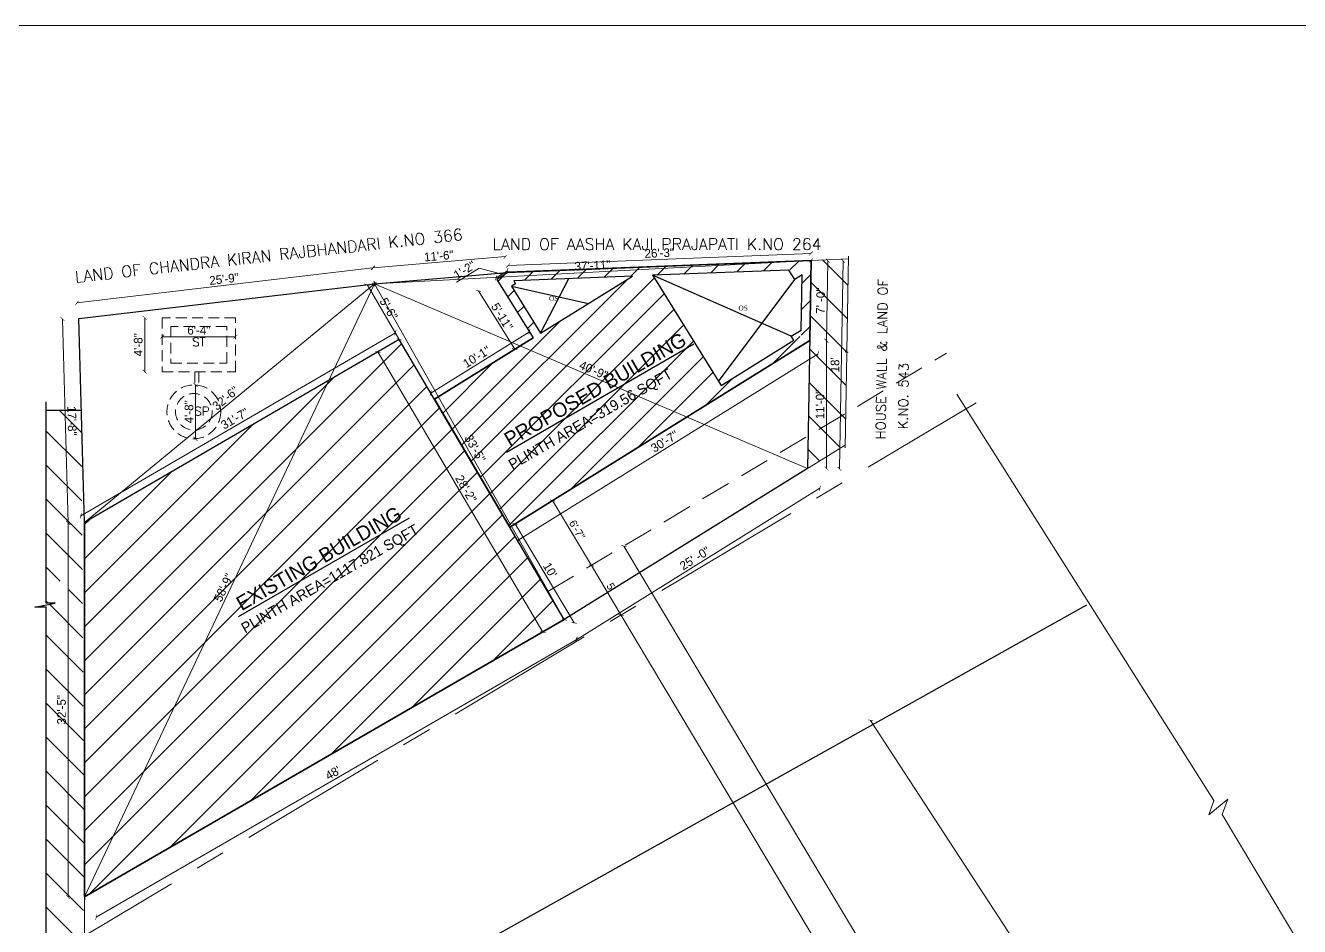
# Model space of a CAD drawing. Header units: inches. Extents: x 151827 to 346502, y -56182 to -23217.
# Drawn here: x 152526 to 153850, y -27187 to -26250 of the extents above; entities that cross this region are included whole.
import ezdxf

# ---------------------------------------------------------------- set-up
doc = ezdxf.new("R2010")
doc.units = ezdxf.units.IN
doc.header["$LTSCALE"] = 5
doc.header["$MEASUREMENT"] = 0
doc.linetypes.add('CENTER', pattern=[2, 1.25, -0.25, 0.25, -0.25])
doc.linetypes.add('HIDDEN', pattern=[0.375, 0.25, -0.125])
for name, color, linetype, lineweight in [('A-WALL', 7, 'Continuous', 9), ('ele1', 21, 'Continuous', 20), ('HATCH', 253, 'Continuous', 0)]:
    doc.layers.add(name, color=color, linetype=linetype, lineweight=lineweight)
for name, color, linetype in [('DIM', 5, 'Continuous'), ('TEXT', 6, 'Continuous'), ('WALL', 7, 'Continuous')]:
    doc.layers.add(name, color=color, linetype=linetype)
doc.styles.add('ordinary', font='times.ttf')
doc.styles.add('ROMANS', font='romans.shx', dxfattribs={"width": 0.8})
doc.styles.add('tt', font='stylu.ttf', dxfattribs={"height": 8})
doc.dimstyles.new('Copy(2) of STANDARD', dxfattribs={"dimtxt": 2, "dimasz": 4, "dimexe": 0, "dimexo": 0, "dimgap": 2, "dimtad": 1, "dimdec": 0, "dimzin": 0, "dimdsep": 46, "dimlunit": 3, "dimtxsty": 'tt', "dimblk": 'ARCHTICK', "dimcen": 0.0505, "dimse1": 1, "dimse2": 1, "dimclrd": 5, "dimclre": 5, "dimclrt": 7, "dimadec": 1, "dimazin": 0, "dimtm": 1e-09, "dimtfac": 1, "dimtdec": 0, "dimtofl": 0, "dimtmove": 1, "dimatfit": 3, "dimfxl": 1, "dimtolj": 2, "dimtzin": 0, "dimlwd": 13, "dimarcsym": 0})

# ---------------------------------------------------------------- blocks, each defined once
blk = doc.blocks.new('_ArchTick')
at = {"color": 0, "linetype": 'ByBlock', "const_width": 0.15}
blk.add_lwpolyline([(-0.5, -0.5), (0.5, 0.5)], dxfattribs=at)
blk = doc.blocks.new('*D384')
at = {"layer": 'Defpoints', "color": 0, "ltscale": 5, "transparency": 16777216}
for p in [(153343.9, -27011.6, -52.3), (153816.3, -27604.5), (153756.1, -27643.7, -58.2)]:
    blk.add_point(p, dxfattribs=at)
at = {"layer": 'DIM', "color": 5, "lineweight": 13, "ltscale": 5, "transparency": 16777216}
blk.add_line((153404.2, -26972.3), (153816.3, -27604.5), dxfattribs=at)
at = {"layer": 'DIM', "color": 5, "lineweight": 13, "ltscale": 5, "transparency": 16777216, "xscale": 4, "yscale": 4, "zscale": 4}
for p, rotation in [((153404.2, -26972.3), 123.1050944947038), ((153816.3, -27604.5), 303.1050944947038)]:
    blk.add_blockref('_ArchTick', p, dxfattribs=dict(at, rotation=rotation))
at = {"layer": 'DIM', "color": 7, "ltscale": 5, "transparency": 16777216, "insert": (153615.8, -27284.7), "char_height": 8, "attachment_point": 5, "rotation": 303.1051, "style": 'tt'}
blk.add_mtext('\\A2;{\\H1.125x;62\'-11"}', dxfattribs=at)
blk = doc.blocks.new('*D379')
at = {"layer": 'Defpoints', "color": 0, "ltscale": 5, "transparency": 16777216}
for p in [(152701.8, -26623.6), (152699.7, -26679.6), (152702.4, -26679.6)]:
    blk.add_point(p, dxfattribs=at)
at = {"layer": 'DIM', "color": 5, "lineweight": 13, "ltscale": 5, "transparency": 16777216}
blk.add_line((152702.4, -26623.6), (152702.4, -26679.6), dxfattribs=at)
at = {"layer": 'DIM', "color": 5, "lineweight": 13, "ltscale": 5, "transparency": 16777216, "xscale": 4, "yscale": 4, "zscale": 4}
for p, rotation in [((152702.4, -26623.6), 90), ((152702.4, -26679.6), 270)]:
    blk.add_blockref('_ArchTick', p, dxfattribs=dict(at, rotation=rotation))
at = {"layer": 'DIM', "color": 7, "ltscale": 5, "transparency": 16777216, "insert": (152695.7, -26651.6), "char_height": 8, "attachment_point": 5, "rotation": 90, "style": 'tt'}
blk.add_mtext('\\A2;{\\H1.125x;4\'-8"}', dxfattribs=at)
blk = doc.blocks.new('*D380')
at = {"layer": 'Defpoints', "color": 0, "ltscale": 5, "transparency": 16777216}
for p in [(152667.9, -26553.9), (152649.6, -26609.9), (152667.9, -26609.9)]:
    blk.add_point(p, dxfattribs=at)
at = {"layer": 'DIM', "color": 5, "lineweight": 13, "ltscale": 5, "transparency": 16777216}
blk.add_line((152649.6, -26553.9), (152649.6, -26609.9), dxfattribs=at)
at = {"layer": 'DIM', "color": 5, "lineweight": 13, "ltscale": 5, "transparency": 16777216, "xscale": 4, "yscale": 4, "zscale": 4}
for p, rotation in [((152649.6, -26553.9), 90), ((152649.6, -26609.9), 270)]:
    blk.add_blockref('_ArchTick', p, dxfattribs=dict(at, rotation=rotation))
at = {"layer": 'DIM', "color": 7, "ltscale": 5, "transparency": 16777216, "insert": (152642.9, -26581.9), "char_height": 8, "attachment_point": 5, "rotation": 90, "style": 'tt'}
blk.add_mtext('\\A2;{\\H1.125x;4\'-8"}', dxfattribs=at)
blk = doc.blocks.new('*D381')
at = {"layer": 'Defpoints', "color": 0, "ltscale": 5, "transparency": 16777216}
for p in [(152743.9, -26573.6), (152667.9, -26582.9), (152743.9, -26582.9)]:
    blk.add_point(p, dxfattribs=at)
at = {"layer": 'DIM', "color": 5, "lineweight": 13, "ltscale": 5, "transparency": 16777216}
blk.add_line((152667.9, -26573.6), (152743.9, -26573.6), dxfattribs=at)
at = {"layer": 'DIM', "color": 5, "lineweight": 13, "ltscale": 5, "transparency": 16777216, "xscale": 4, "yscale": 4, "zscale": 4, "rotation": 180}
blk.add_blockref('_ArchTick', (152667.9, -26573.6), dxfattribs=at)
at = {"layer": 'DIM', "color": 5, "lineweight": 13, "ltscale": 5, "transparency": 16777216, "xscale": 4, "yscale": 4, "zscale": 4}
blk.add_blockref('_ArchTick', (152743.9, -26573.6), dxfattribs=at)
at = {"layer": 'DIM', "color": 7, "ltscale": 5, "transparency": 16777216, "insert": (152705.9, -26566.9), "char_height": 8, "attachment_point": 5, "style": 'tt'}
blk.add_mtext('\\A2;{\\H1.125x;6\'-4"}', dxfattribs=at)
blk = doc.blocks.new('*D385')
at = {"layer": 'Defpoints', "color": 0, "ltscale": 5, "transparency": 16777216}
for p in [(152886.5, -26502.1), (152888.5, -26518.5), (152581.2, -26554.7)]:
    blk.add_point(p, dxfattribs=at)
at = {"layer": 'DIM', "color": 5, "lineweight": 13, "ltscale": 5, "transparency": 16777216}
blk.add_line((152579.2, -26538.4), (152886.5, -26502.1), dxfattribs=at)
at = {"layer": 'DIM', "color": 5, "lineweight": 13, "ltscale": 5, "transparency": 16777216, "xscale": 4, "yscale": 4, "zscale": 4}
for p, rotation in [((152886.5, -26502.1), 6.72693349602278), ((152579.2, -26538.4), 186.7269334960228)]:
    blk.add_blockref('_ArchTick', p, dxfattribs=dict(at, rotation=rotation))
at = {"layer": 'DIM', "color": 7, "ltscale": 5, "transparency": 16777216, "insert": (152732.1, -26513.6), "char_height": 8, "attachment_point": 5, "rotation": 6.7269, "style": 'tt'}
blk.add_mtext('\\A2;{\\H1.125x;25\'-9"}', dxfattribs=at)
blk = doc.blocks.new('*D386')
at = {"layer": 'Defpoints', "color": 0, "ltscale": 5, "transparency": 16777216}
for p in [(153024.6, -26490.3), (153026, -26506.7), (152888.5, -26518.5)]:
    blk.add_point(p, dxfattribs=at)
at = {"layer": 'DIM', "color": 5, "lineweight": 13, "ltscale": 5, "transparency": 16777216}
blk.add_line((152887.1, -26502.1), (153024.6, -26490.3), dxfattribs=at)
at = {"layer": 'DIM', "color": 5, "lineweight": 13, "ltscale": 5, "transparency": 16777216, "xscale": 4, "yscale": 4, "zscale": 4}
for p, rotation in [((153024.6, -26490.3), 4.912393746676225), ((152887.1, -26502.1), 184.9123937466762)]:
    blk.add_blockref('_ArchTick', p, dxfattribs=dict(at, rotation=rotation))
at = {"layer": 'DIM', "color": 7, "ltscale": 5, "transparency": 16777216, "insert": (152955.3, -26489.6), "char_height": 8, "attachment_point": 5, "rotation": 4.9124, "style": 'tt'}
blk.add_mtext('\\A2;{\\H1.125x;11\'-6"}', dxfattribs=at)
blk = doc.blocks.new('*D387')
at = {"layer": 'Defpoints', "color": 0, "ltscale": 5, "transparency": 16777216}
for p in [(153342.4, -26494.2), (153027.4, -26499.5), (153027.7, -26506.6)]:
    blk.add_point(p, dxfattribs=at)
at = {"layer": 'DIM', "color": 5, "lineweight": 13, "ltscale": 5, "transparency": 16777216}
blk.add_line((153342.1, -26487.1), (153027.4, -26499.5), dxfattribs=at)
at = {"layer": 'DIM', "color": 5, "lineweight": 13, "ltscale": 5, "transparency": 16777216, "xscale": 4, "yscale": 4, "zscale": 4}
for p, rotation in [((153342.1, -26487.1), 2.248435291217171), ((153027.4, -26499.5), 182.2484352912171)]:
    blk.add_blockref('_ArchTick', p, dxfattribs=dict(at, rotation=rotation))
at = {"layer": 'DIM', "color": 7, "ltscale": 5, "transparency": 16777216, "insert": (153184.5, -26486.6), "char_height": 8, "attachment_point": 5, "rotation": 2.2484, "style": 'tt'}
blk.add_mtext('\\A2;{\\H1.125x;26\'-3"}', dxfattribs=at)
blk = doc.blocks.new('*D388')
at = {"layer": 'Defpoints', "color": 0, "ltscale": 5, "transparency": 16777216}
for p in [(153342.4, -26494.2), (153338.6, -26710.4), (153371.9, -26711)]:
    blk.add_point(p, dxfattribs=at)
at = {"layer": 'DIM', "color": 5, "lineweight": 13, "ltscale": 5, "transparency": 16777216}
blk.add_line((153375.7, -26494.8), (153371.9, -26711), dxfattribs=at)
at = {"layer": 'DIM', "color": 5, "lineweight": 13, "ltscale": 5, "transparency": 16777216, "xscale": 4, "yscale": 4, "zscale": 4}
for p, rotation in [((153375.7, -26494.8), 88.99643436654934), ((153371.9, -26711), 268.9964343665494)]:
    blk.add_blockref('_ArchTick', p, dxfattribs=dict(at, rotation=rotation))
at = {"layer": 'DIM', "color": 7, "ltscale": 5, "transparency": 16777216, "insert": (153367.2, -26602.8), "char_height": 8, "attachment_point": 5, "rotation": 88.9964, "style": 'tt'}
blk.add_mtext("\\A2;{\\H1.125x;18'}", dxfattribs=at)
blk = doc.blocks.new('*D389')
at = {"layer": 'Defpoints', "color": 0, "ltscale": 5, "transparency": 16777216}
for p in [(153338.6, -26710.4), (153351.5, -26731.1), (153085.8, -26867.6)]:
    blk.add_point(p, dxfattribs=at)
at = {"layer": 'DIM', "color": 5, "lineweight": 13, "ltscale": 5, "transparency": 16777216}
blk.add_line((153098.7, -26888.2), (153351.5, -26731.1), dxfattribs=at)
at = {"layer": 'DIM', "color": 5, "lineweight": 13, "ltscale": 5, "transparency": 16777216, "xscale": 4, "yscale": 4, "zscale": 4}
for p, rotation in [((153351.5, -26731.1), 31.86620840505018), ((153098.7, -26888.2), 211.8662084050501)]:
    blk.add_blockref('_ArchTick', p, dxfattribs=dict(at, rotation=rotation))
at = {"layer": 'DIM', "color": 7, "ltscale": 5, "transparency": 16777216, "insert": (153221.5, -26803.9), "char_height": 8, "attachment_point": 5, "rotation": 31.8662, "style": 'tt'}
blk.add_mtext('\\A2;{\\H1.125x;25\' -0"}', dxfattribs=at)
blk = doc.blocks.new('*D390')
at = {"layer": 'Defpoints', "color": 0, "ltscale": 5, "transparency": 16777216}
for p in [(153085.8, -26867.6), (152587.1, -27155.8), (152599.3, -27176.9)]:
    blk.add_point(p, dxfattribs=at)
at = {"layer": 'DIM', "color": 5, "lineweight": 13, "ltscale": 5, "transparency": 16777216}
blk.add_line((153098, -26888.7), (152599.3, -27176.9), dxfattribs=at)
at = {"layer": 'DIM', "color": 5, "lineweight": 13, "ltscale": 5, "transparency": 16777216, "xscale": 4, "yscale": 4, "zscale": 4}
for p, rotation in [((153098, -26888.7), 30.02282740676114), ((152599.3, -27176.9), 210.0228274067611)]:
    blk.add_blockref('_ArchTick', p, dxfattribs=dict(at, rotation=rotation))
at = {"layer": 'DIM', "color": 7, "ltscale": 5, "transparency": 16777216, "insert": (152845.3, -27027), "char_height": 8, "attachment_point": 5, "rotation": 30.0228, "style": 'tt'}
blk.add_mtext("\\A2;{\\H1.125x;48'}", dxfattribs=at)
blk = doc.blocks.new('*D391')
at = {"layer": 'Defpoints', "color": 0, "ltscale": 5, "transparency": 16777216}
for p in [(152569.9, -26766.8), (152587.1, -26766.8), (152587.1, -27155.8)]:
    blk.add_point(p, dxfattribs=at)
at = {"layer": 'DIM', "color": 5, "lineweight": 13, "ltscale": 5, "transparency": 16777216}
blk.add_line((152569.9, -27155.8), (152569.9, -26766.8), dxfattribs=at)
at = {"layer": 'DIM', "color": 5, "lineweight": 13, "ltscale": 5, "transparency": 16777216, "xscale": 4, "yscale": 4, "zscale": 4}
for p, rotation in [((152569.9, -26766.8), 90), ((152569.9, -27155.8), 270)]:
    blk.add_blockref('_ArchTick', p, dxfattribs=dict(at, rotation=rotation))
at = {"layer": 'DIM', "color": 7, "ltscale": 5, "transparency": 16777216, "insert": (152563.2, -26961.3), "char_height": 8, "attachment_point": 5, "rotation": 90, "style": 'tt'}
blk.add_mtext('\\A2;{\\H1.125x;32\'-5"}', dxfattribs=at)
blk = doc.blocks.new('*D392')
at = {"layer": 'Defpoints', "color": 0, "ltscale": 5, "transparency": 16777216}
for p in [(152564.2, -26555.2), (152581.2, -26554.7), (152587.1, -26766.8)]:
    blk.add_point(p, dxfattribs=at)
at = {"layer": 'DIM', "color": 5, "lineweight": 13, "ltscale": 5, "transparency": 16777216}
blk.add_line((152570.2, -26767.2), (152564.2, -26555.2), dxfattribs=at)
at = {"layer": 'DIM', "color": 5, "lineweight": 13, "ltscale": 5, "transparency": 16777216, "xscale": 4, "yscale": 4, "zscale": 4}
for p, rotation in [((152564.2, -26555.2), 91.609807022786), ((152570.2, -26767.2), 271.609807022786)]:
    blk.add_blockref('_ArchTick', p, dxfattribs=dict(at, rotation=rotation))
at = {"layer": 'DIM', "color": 7, "ltscale": 5, "transparency": 16777216, "insert": (152574, -26661), "char_height": 8, "attachment_point": 5, "rotation": 271.6098, "style": 'tt'}
blk.add_mtext('\\A2;{\\H1.125x;17\'-8"}', dxfattribs=at)
blk = doc.blocks.new('*D393')
at = {"layer": 'Defpoints', "color": 0, "ltscale": 5, "transparency": 16777216}
for p in [(152914.2, -26576.4), (152583.1, -26759.8), (152587.1, -26766.8)]:
    blk.add_point(p, dxfattribs=at)
at = {"layer": 'DIM', "color": 5, "lineweight": 13, "ltscale": 5, "transparency": 16777216}
blk.add_line((152910.2, -26569.4), (152583.1, -26759.8), dxfattribs=at)
at = {"layer": 'DIM', "color": 5, "lineweight": 13, "ltscale": 5, "transparency": 16777216, "xscale": 4, "yscale": 4, "zscale": 4}
for p, rotation in [((152910.2, -26569.4), 30.2016756240966), ((152583.1, -26759.8), 210.2016756240966)]:
    blk.add_blockref('_ArchTick', p, dxfattribs=dict(at, rotation=rotation))
at = {"layer": 'DIM', "color": 7, "ltscale": 5, "transparency": 16777216, "insert": (152743.2, -26658.7), "char_height": 8, "attachment_point": 5, "rotation": 30.2017, "style": 'tt'}
blk.add_mtext('\\A2;{\\H1.125x;31\'-7"}', dxfattribs=at)
blk = doc.blocks.new('*D394')
at = {"layer": 'Defpoints', "color": 0, "ltscale": 5, "transparency": 16777216}
for p in [(152914.2, -26576.4), (152892, -26589.4), (153085.8, -26867.6)]:
    blk.add_point(p, dxfattribs=at)
at = {"layer": 'DIM', "color": 5, "lineweight": 13, "ltscale": 5, "transparency": 16777216}
blk.add_line((153063.6, -26880.6), (152892, -26589.4), dxfattribs=at)
at = {"layer": 'DIM', "color": 5, "lineweight": 13, "ltscale": 5, "transparency": 16777216, "xscale": 4, "yscale": 4, "zscale": 4}
for p, rotation in [((152892, -26589.4), 120.5085900980565), ((153063.6, -26880.6), 300.5085900980565)]:
    blk.add_blockref('_ArchTick', p, dxfattribs=dict(at, rotation=rotation))
at = {"layer": 'DIM', "color": 7, "ltscale": 5, "transparency": 16777216, "insert": (152983.6, -26731.7), "char_height": 8, "attachment_point": 5, "rotation": 300.5086, "style": 'tt'}
blk.add_mtext('\\A2;{\\H1.125x;28\'-2"}', dxfattribs=at)
blk = doc.blocks.new('*D395')
at = {"layer": 'Defpoints', "color": 0, "ltscale": 5, "transparency": 16777216}
for p in [(153053.5, -26574.6), (152946.9, -26632.1), (152950.8, -26638.4)]:
    blk.add_point(p, dxfattribs=at)
at = {"layer": 'DIM', "color": 5, "lineweight": 13, "ltscale": 5, "transparency": 16777216}
blk.add_line((153049.5, -26568.3), (152946.9, -26632.1), dxfattribs=at)
at = {"layer": 'DIM', "color": 5, "lineweight": 13, "ltscale": 5, "transparency": 16777216, "xscale": 4, "yscale": 4, "zscale": 4}
for p, rotation in [((153049.5, -26568.3), 31.86620840505614), ((152946.9, -26632.1), 211.8662084050561)]:
    blk.add_blockref('_ArchTick', p, dxfattribs=dict(at, rotation=rotation))
at = {"layer": 'DIM', "color": 7, "ltscale": 5, "transparency": 16777216, "insert": (152994.7, -26594.5), "char_height": 8, "attachment_point": 5, "rotation": 31.8662, "style": 'tt'}
blk.add_mtext('\\A2;{\\H1.125x;10\'-1"}', dxfattribs=at)
blk = doc.blocks.new('*D396')
at = {"layer": 'Defpoints', "color": 0, "ltscale": 5, "transparency": 16777216}
for p in [(153015.8, -26514), (153053.5, -26574.6), (153034.3, -26586.5)]:
    blk.add_point(p, dxfattribs=at)
at = {"layer": 'DIM', "color": 5, "lineweight": 13, "ltscale": 5, "transparency": 16777216}
blk.add_line((152996.6, -26525.9), (153034.3, -26586.5), dxfattribs=at)
at = {"layer": 'DIM', "color": 5, "lineweight": 13, "ltscale": 5, "transparency": 16777216, "xscale": 4, "yscale": 4, "zscale": 4}
for p, rotation in [((152996.6, -26525.9), 121.8662084050476), ((153034.3, -26586.5), 301.8662084050476)]:
    blk.add_blockref('_ArchTick', p, dxfattribs=dict(at, rotation=rotation))
at = {"layer": 'DIM', "color": 7, "ltscale": 5, "transparency": 16777216, "insert": (153021.1, -26552.7), "char_height": 8, "attachment_point": 5, "rotation": 301.8662, "style": 'tt'}
blk.add_mtext('\\A2;{\\H1.125x;5\'-11"}', dxfattribs=at)
blk = doc.blocks.new('*D397')
at = {"layer": 'Defpoints', "color": 0, "ltscale": 5, "transparency": 16777216}
for p in [(153014.8, -26512.4), (153027.7, -26506.6), (153015.8, -26514)]:
    blk.add_point(p, dxfattribs=at)
at = {"layer": 'DIM', "color": 5, "lineweight": 13, "ltscale": 5, "transparency": 16777216}
for p, q in [((152997.3, -26502.4), (152973.7, -26517)), ((153020.8, -26508.7), (152997.3, -26502.4)), ((153026.7, -26505), (153014.8, -26512.4))]:
    blk.add_line(p, q, dxfattribs=at)
at = {"layer": 'DIM', "color": 5, "lineweight": 13, "ltscale": 5, "transparency": 16777216, "xscale": 4, "yscale": 4, "zscale": 4}
for p, rotation in [((153014.8, -26512.4), 211.8662084050724), ((153026.7, -26505), 31.86620840507245)]:
    blk.add_blockref('_ArchTick', p, dxfattribs=dict(at, rotation=rotation))
at = {"layer": 'DIM', "color": 7, "ltscale": 5, "transparency": 16777216, "insert": (152982.1, -26504.1), "char_height": 8, "attachment_point": 5, "rotation": 31.8662, "style": 'tt'}
blk.add_mtext('\\A2;{\\H1.125x;1\'-2"}', dxfattribs=at)
blk = doc.blocks.new('*D398')
at = {"layer": 'Defpoints', "color": 0, "ltscale": 5, "transparency": 16777216}
for p in [(153342.4, -26494.2), (153359.8, -26494.5), (153341, -26577.6)]:
    blk.add_point(p, dxfattribs=at)
at = {"layer": 'DIM', "color": 5, "lineweight": 13, "ltscale": 5, "transparency": 16777216}
blk.add_line((153358.3, -26577.9), (153359.8, -26494.5), dxfattribs=at)
at = {"layer": 'DIM', "color": 5, "lineweight": 13, "ltscale": 5, "transparency": 16777216, "xscale": 4, "yscale": 4, "zscale": 4}
for p, rotation in [((153359.8, -26494.5), 88.99643436657202), ((153358.3, -26577.9), 268.996434366572)]:
    blk.add_blockref('_ArchTick', p, dxfattribs=dict(at, rotation=rotation))
at = {"layer": 'DIM', "color": 7, "ltscale": 5, "transparency": 16777216, "insert": (153352.2, -26536.1), "char_height": 8, "attachment_point": 5, "rotation": 88.9964, "style": 'tt'}
blk.add_mtext('\\A2;{\\H1.125x;7\' -0"}', dxfattribs=at)
blk = doc.blocks.new('*D399')
at = {"layer": 'Defpoints', "color": 0, "ltscale": 5, "transparency": 16777216}
for p in [(153341, -26577.6), (153349.5, -26591.3), (153029.2, -26771.4)]:
    blk.add_point(p, dxfattribs=at)
at = {"layer": 'DIM', "color": 5, "lineweight": 13, "ltscale": 5, "transparency": 16777216}
blk.add_line((153037.7, -26785.1), (153349.5, -26591.3), dxfattribs=at)
at = {"layer": 'DIM', "color": 5, "lineweight": 13, "ltscale": 5, "transparency": 16777216, "xscale": 4, "yscale": 4, "zscale": 4}
for p, rotation in [((153349.5, -26591.3), 31.86620840505249), ((153037.7, -26785.1), 211.8662084050525)]:
    blk.add_blockref('_ArchTick', p, dxfattribs=dict(at, rotation=rotation))
at = {"layer": 'DIM', "color": 7, "ltscale": 5, "transparency": 16777216, "insert": (153190, -26682.4), "char_height": 8, "attachment_point": 5, "rotation": 31.8662, "style": 'tt'}
blk.add_mtext('\\A2;{\\H1.125x;30\'-7"}', dxfattribs=at)
blk = doc.blocks.new('*D382')
at = {"layer": 'Defpoints', "color": 0, "ltscale": 5, "transparency": 16777216}
for p in [(152888.5, -26518.5), (152587.1, -26766.8), (152587.1, -26766.8)]:
    blk.add_point(p, dxfattribs=at)
at = {"layer": 'DIM', "color": 5, "lineweight": 13, "ltscale": 5, "transparency": 16777216}
blk.add_line((152888.5, -26518.5), (152587.1, -26766.8), dxfattribs=at)
at = {"layer": 'DIM', "color": 5, "lineweight": 13, "ltscale": 5, "transparency": 16777216, "xscale": 4, "yscale": 4, "zscale": 4}
for p, rotation in [((152888.5, -26518.5), 39.48369156053075), ((152587.1, -26766.8), 219.4836915605308)]:
    blk.add_blockref('_ArchTick', p, dxfattribs=dict(at, rotation=rotation))
at = {"layer": 'DIM', "color": 7, "ltscale": 5, "transparency": 16777216, "insert": (152733.6, -26637.5), "char_height": 8, "attachment_point": 5, "rotation": 39.4837, "style": 'tt'}
blk.add_mtext('\\A2;{\\H1.125x;32\'-6"}', dxfattribs=at)
blk = doc.blocks.new('*D400')
at = {"layer": 'Defpoints', "color": 0, "ltscale": 5, "transparency": 16777216}
for p in [(152888.5, -26518.5), (152587.1, -27155.8), (152587.1, -27155.8)]:
    blk.add_point(p, dxfattribs=at)
at = {"layer": 'DIM', "color": 5, "lineweight": 13, "ltscale": 5, "transparency": 16777216}
blk.add_line((152888.5, -26518.5), (152587.1, -27155.8), dxfattribs=at)
at = {"layer": 'DIM', "color": 5, "lineweight": 13, "ltscale": 5, "transparency": 16777216, "xscale": 4, "yscale": 4, "zscale": 4}
for p, rotation in [((152888.5, -26518.5), 64.69153088684598), ((152587.1, -27155.8), 244.691530886846)]:
    blk.add_blockref('_ArchTick', p, dxfattribs=dict(at, rotation=rotation))
at = {"layer": 'DIM', "color": 7, "ltscale": 5, "transparency": 16777216, "insert": (152731.7, -26834.3), "char_height": 8, "attachment_point": 5, "rotation": 64.6915, "style": 'tt'}
blk.add_mtext('\\A2;{\\H1.125x;58\'-9"}', dxfattribs=at)
blk = doc.blocks.new('*D401')
at = {"layer": 'Defpoints', "color": 0, "ltscale": 5, "transparency": 16777216}
for p in [(152888.5, -26518.5), (153085.8, -26867.6), (153085.8, -26867.6)]:
    blk.add_point(p, dxfattribs=at)
at = {"layer": 'DIM', "color": 5, "lineweight": 13, "ltscale": 5, "transparency": 16777216}
blk.add_line((152888.5, -26518.5), (153085.8, -26867.6), dxfattribs=at)
at = {"layer": 'DIM', "color": 5, "lineweight": 13, "ltscale": 5, "transparency": 16777216, "xscale": 4, "yscale": 4, "zscale": 4}
for p, rotation in [((152888.5, -26518.5), 119.4835714814047), ((153085.8, -26867.6), 299.4835714814047)]:
    blk.add_blockref('_ArchTick', p, dxfattribs=dict(at, rotation=rotation))
at = {"layer": 'DIM', "color": 7, "ltscale": 5, "transparency": 16777216, "insert": (152993, -26689.7), "char_height": 8, "attachment_point": 5, "rotation": 299.4836, "style": 'tt'}
blk.add_mtext('\\A2;{\\H1.125x;33\'-5"}', dxfattribs=at)
blk = doc.blocks.new('*D402')
at = {"layer": 'Defpoints', "color": 0, "ltscale": 5, "transparency": 16777216}
for p in [(152888.5, -26518.5), (153338.6, -26710.4), (153338.6, -26710.4)]:
    blk.add_point(p, dxfattribs=at)
at = {"layer": 'DIM', "color": 5, "lineweight": 13, "ltscale": 5, "transparency": 16777216}
blk.add_line((152888.5, -26518.5), (153338.6, -26710.4), dxfattribs=at)
at = {"layer": 'DIM', "color": 5, "lineweight": 13, "ltscale": 5, "transparency": 16777216, "xscale": 4, "yscale": 4, "zscale": 4}
for p, rotation in [((152888.5, -26518.5), 156.9088543692063), ((153338.6, -26710.4), 336.9088543692063)]:
    blk.add_blockref('_ArchTick', p, dxfattribs=dict(at, rotation=rotation))
at = {"layer": 'DIM', "color": 7, "ltscale": 5, "transparency": 16777216, "insert": (153116.2, -26608.3), "char_height": 8, "attachment_point": 5, "rotation": 336.9089, "style": 'tt'}
blk.add_mtext('\\A2;{\\H1.125x;40\'-9"}', dxfattribs=at)
blk = doc.blocks.new('*D403')
at = {"layer": 'Defpoints', "color": 0, "ltscale": 5, "transparency": 16777216}
for p in [(153342.4, -26494.2), (153342.4, -26494.2), (152888.5, -26518.5)]:
    blk.add_point(p, dxfattribs=at)
at = {"layer": 'DIM', "color": 5, "lineweight": 13, "ltscale": 5, "transparency": 16777216}
blk.add_line((152888.5, -26518.5), (153342.4, -26494.2), dxfattribs=at)
at = {"layer": 'DIM', "color": 5, "lineweight": 13, "ltscale": 5, "transparency": 16777216, "xscale": 4, "yscale": 4, "zscale": 4}
for p, rotation in [((153342.4, -26494.2), 3.057079537629032), ((152888.5, -26518.5), 183.057079537629)]:
    blk.add_blockref('_ArchTick', p, dxfattribs=dict(at, rotation=rotation))
at = {"layer": 'DIM', "color": 7, "ltscale": 5, "transparency": 16777216, "insert": (153115.1, -26499.5), "char_height": 8, "attachment_point": 5, "rotation": 3.0571, "style": 'tt'}
blk.add_mtext('\\A2;{\\H1.125x;37\'-11"}', dxfattribs=at)
blk = doc.blocks.new('*D404')
at = {"layer": 'Defpoints', "color": 0, "ltscale": 5, "transparency": 16777216}
for p in [(153029.2, -26771.4), (153090.6, -26874.2), (153096, -26870.9)]:
    blk.add_point(p, dxfattribs=at)
at = {"layer": 'DIM', "color": 5, "lineweight": 13, "ltscale": 5, "transparency": 16777216}
blk.add_line((153034.6, -26768.1), (153096, -26870.9), dxfattribs=at)
at = {"layer": 'DIM', "color": 5, "lineweight": 13, "ltscale": 5, "transparency": 16777216, "xscale": 4, "yscale": 4, "zscale": 4}
for p, rotation in [((153034.6, -26768.1), 120.86344836118), ((153096, -26870.9), 300.86344836118)]:
    blk.add_blockref('_ArchTick', p, dxfattribs=dict(at, rotation=rotation))
at = {"layer": 'DIM', "color": 7, "ltscale": 5, "transparency": 16777216, "insert": (153071, -26816.1), "char_height": 8, "attachment_point": 5, "rotation": 300.8634, "style": 'tt'}
blk.add_mtext("\\A2;{\\H1.125x;10'}", dxfattribs=at)
blk = doc.blocks.new('*D383')
at = {"layer": 'Defpoints', "color": 0, "ltscale": 5, "transparency": 16777216}
for p in [(152880.7, -26519.4), (152880.7, -26519.4), (152914.2, -26576.4)]:
    blk.add_point(p, dxfattribs=at)
at = {"layer": 'DIM', "color": 5, "lineweight": 13, "ltscale": 5, "transparency": 16777216}
blk.add_line((152914.2, -26576.4), (152880.7, -26519.4), dxfattribs=at)
at = {"layer": 'DIM', "color": 5, "lineweight": 13, "ltscale": 5, "transparency": 16777216, "xscale": 4, "yscale": 4, "zscale": 4}
for p, rotation in [((152880.7, -26519.4), 120.5085900980608), ((152914.2, -26576.4), 300.5085900980608)]:
    blk.add_blockref('_ArchTick', p, dxfattribs=dict(at, rotation=rotation))
at = {"layer": 'DIM', "color": 7, "ltscale": 5, "transparency": 16777216, "insert": (152903.2, -26544.5), "char_height": 8, "width": 27.739, "attachment_point": 5, "rotation": 300.5086, "style": 'tt'}
blk.add_mtext('\\A2;{\\H1.125x;5\'-6"}', dxfattribs=at)
blk = doc.blocks.new('*D405')
at = {"layer": 'Defpoints', "color": 0, "ltscale": 5, "transparency": 16777216}
for p in [(153341, -26577.6), (153358.3, -26577.6), (153338.6, -26710.4)]:
    blk.add_point(p, dxfattribs=at)
at = {"layer": 'DIM', "color": 5, "lineweight": 13, "ltscale": 5, "transparency": 16777216}
blk.add_line((153358.3, -26710.4), (153358.3, -26577.6), dxfattribs=at)
at = {"layer": 'DIM', "color": 5, "lineweight": 13, "ltscale": 5, "transparency": 16777216, "xscale": 4, "yscale": 4, "zscale": 4}
for p, rotation in [((153358.3, -26577.6), 90), ((153358.3, -26710.4), 270)]:
    blk.add_blockref('_ArchTick', p, dxfattribs=dict(at, rotation=rotation))
at = {"layer": 'DIM', "color": 7, "ltscale": 5, "transparency": 16777216, "insert": (153351.7, -26644), "char_height": 8, "attachment_point": 5, "rotation": 90, "style": 'tt'}
blk.add_mtext('\\A2;{\\H1.125x;11\'-0"}', dxfattribs=at)
blk = doc.blocks.new('*D618')
at = {"layer": 'Defpoints', "color": 0, "ltscale": 5, "transparency": 16777216}
for p in [(153220.4, -26747.7, -58.2), (153147.8, -26791.1), (153756.1, -27643.7, -58.2)]:
    blk.add_point(p, dxfattribs=at)
at = {"layer": 'DIM', "color": 5, "lineweight": 13, "ltscale": 5, "transparency": 16777216}
blk.add_line((153683.5, -27687.1), (153147.8, -26791.1), dxfattribs=at)
at = {"layer": 'DIM', "color": 5, "lineweight": 13, "ltscale": 5, "transparency": 16777216, "xscale": 4, "yscale": 4, "zscale": 4}
for p, rotation in [((153147.8, -26791.1), 120.8742008497876), ((153683.5, -27687.1), 300.8742008497876)]:
    blk.add_blockref('_ArchTick', p, dxfattribs=dict(at, rotation=rotation))
at = {"layer": 'DIM', "color": 7, "ltscale": 5, "transparency": 16777216, "insert": (153421, -27235.9), "char_height": 8, "attachment_point": 5, "rotation": 300.8742, "style": 'tt'}
blk.add_mtext("\\A2;87'", dxfattribs=at)
blk = doc.blocks.new('*D688')
at = {"layer": 'Defpoints', "color": 0, "ltscale": 5, "transparency": 16777216}
for p in [(153144.7, -26862.8), (152921.2, -26996.3, -58.2), (153426, -27841, -58.2)]:
    blk.add_point(p, dxfattribs=at)
at = {"layer": 'DIM', "color": 5, "lineweight": 13, "ltscale": 5, "transparency": 16777216}
blk.add_line((153649.5, -27707.4), (153144.7, -26862.8), dxfattribs=at)
at = {"layer": 'DIM', "color": 5, "lineweight": 13, "ltscale": 5, "transparency": 16777216, "xscale": 4, "yscale": 4, "zscale": 4}
for p, rotation in [((153144.7, -26862.8), 120.8634483611805), ((153649.5, -27707.4), 300.8634483611805)]:
    blk.add_blockref('_ArchTick', p, dxfattribs=dict(at, rotation=rotation))
at = {"layer": 'DIM', "color": 7, "ltscale": 5, "transparency": 16777216, "insert": (153402.4, -27282), "char_height": 8, "attachment_point": 5, "rotation": 300.8634, "style": 'tt'}
blk.add_mtext("\\A2;82'", dxfattribs=at)
blk = doc.blocks.new('*D689')
at = {"layer": 'Defpoints', "color": 0, "ltscale": 5, "transparency": 16777216}
for p in [(153105.5, -26816.3, -58.2), (153113.9, -26811.3), (152921.2, -26996.3, -58.2)]:
    blk.add_point(p, dxfattribs=at)
at = {"layer": 'DIM', "color": 5, "lineweight": 13, "ltscale": 5, "transparency": 16777216}
blk.add_line((153144.7, -26862.8), (153113.9, -26811.3), dxfattribs=at)
at = {"layer": 'DIM', "color": 5, "lineweight": 13, "ltscale": 5, "transparency": 16777216, "xscale": 4, "yscale": 4, "zscale": 4}
for p, rotation in [((153113.9, -26811.3), 120.8634483611805), ((153144.7, -26862.8), 300.8634483611805)]:
    blk.add_blockref('_ArchTick', p, dxfattribs=dict(at, rotation=rotation))
at = {"layer": 'DIM', "color": 7, "ltscale": 5, "transparency": 16777216, "insert": (153134.6, -26833.9), "char_height": 8, "attachment_point": 5, "rotation": 300.8634, "style": 'tt'}
blk.add_mtext("\\A2;5'", dxfattribs=at)
blk = doc.blocks.new('*D690')
at = {"layer": 'Defpoints', "color": 0, "ltscale": 5, "transparency": 16777216}
for p in [(153073.6, -26743.8), (153075.1, -26742.8, -58.2), (153105.5, -26816.3, -58.2)]:
    blk.add_point(p, dxfattribs=at)
at = {"layer": 'DIM', "color": 5, "lineweight": 13, "ltscale": 5, "transparency": 16777216}
blk.add_line((153113.9, -26811.3), (153073.6, -26743.8), dxfattribs=at)
at = {"layer": 'DIM', "color": 5, "lineweight": 13, "ltscale": 5, "transparency": 16777216, "xscale": 4, "yscale": 4, "zscale": 4}
for p, rotation in [((153073.6, -26743.8), 120.8634483611805), ((153113.9, -26811.3), 300.8634483611805)]:
    blk.add_blockref('_ArchTick', p, dxfattribs=dict(at, rotation=rotation))
at = {"layer": 'DIM', "color": 7, "ltscale": 5, "transparency": 16777216, "insert": (153099.1, -26774.3), "char_height": 8, "attachment_point": 5, "rotation": 300.8634, "style": 'tt'}
blk.add_mtext('\\A2;6\'-7"', dxfattribs=at)

msp = doc.modelspace()

# ---------------------------------------------------------------- hatches: boundary and pattern name
at = {"ltscale": 5}
h = msp.add_hatch(dxfattribs=at)
h.set_pattern_fill('ANSI31', color=256, scale=150)
h.set_pattern_definition([(45, (33809.407, 3511.513), (-13.2582521, 13.2582521), [])])
h.paths.add_polyline_path([(153172, -26500.9), (153027.7, -26506.6), (153015.8, -26514), (153053.5, -26574.6), (152950.8, -26638.4), (153029.2, -26771.4), (153341, -26577.6), (153342.4, -26494.2)])
h.paths.add_polyline_path([(153179.4, -26512.8), (153177.5, -26509.7), (153342.8, -26503.2), (153333.2, -26509.2), (153332, -26572.5), (153248.7, -26624.3)])
h.paths.add_polyline_path([(153156.6, -26510.5), (153065.4, -26567.2), (153061.1, -26569.9), (153027.4, -26515.6)], flags=16)
h.paths.add_polyline_path([(152974.1, -26676.7), (152994.4, -26712.6), (153012.1, -26702.6), (152991.8, -26666.6)], flags=24)
h.paths.add_polyline_path([(153093.4, -26609.4), (153131.4, -26625.5), (153139.4, -26606.8), (153101.4, -26590.6)], flags=24)
h.paths.add_polyline_path([(153090.5, -26510.7), (153140.6, -26508.1), (153139.5, -26487.7), (153089.4, -26490.4)], flags=9)
h.paths.add_polyline_path([(153031.1, -26716.9), (153221.3, -26607), (153212.4, -26591.7), (153022.2, -26701.5)], flags=24)
h.paths.add_polyline_path([(153022.9, -26697), (153230.6, -26577.1), (153218.7, -26556.5), (153011.1, -26676.4)], flags=24)
h.paths.add_polyline_path([(153068.6, -26537.7), (153080.6, -26537.7), (153080.6, -26530), (153068.6, -26530)], flags=8)
h.paths.add_polyline_path([(153265.5, -26547.7), (153277.5, -26547.7), (153277.5, -26540), (153265.5, -26540)], flags=24)
h = msp.add_hatch(dxfattribs=at)
h.set_pattern_fill('ANSI31', color=256, scale=200)
h.set_pattern_definition([(45, (33809.407, 3511.513), (-17.6776695, 17.6776695), [])])
h.paths.add_polyline_path([(152914.2, -26576.4), (152587.1, -26766.8), (152587.1, -27155.8), (153085.8, -26867.6)])
h.paths.add_polyline_path([(152960.1, -26713.8), (152987.4, -26760.1), (153009.6, -26747), (152982.4, -26700.7)], flags=24)
h.paths.add_polyline_path([(152730.2, -26863.5), (152753.1, -26815), (152729.8, -26804), (152706.8, -26852.5)], flags=24)
h.paths.add_polyline_path([(152753.3, -26887), (152962.5, -26766.2), (152953.6, -26750.7), (152744.4, -26871.5)], flags=24)
h.paths.add_polyline_path([(152744.4, -26867.5), (152931.2, -26759.6), (152919.5, -26739.3), (152732.7, -26847.2)], flags=24)
at = {"layer": 'HATCH', "ltscale": 5}
h = msp.add_hatch(dxfattribs=at)
h.set_pattern_fill('ANSI31', color=256, scale=200, angle=90, style=0)
h.set_pattern_definition([(135, (26565.606, 486.784), (-17.6776695, -17.6776695), [])])
h.paths.add_polyline_path([(153381.1, -26492.7), (153342.4, -26494.2), (153341, -26577.6), (153338.6, -26710.4), (153377.7, -26686.2)])
h = msp.add_hatch(dxfattribs=at)
h.set_pattern_fill('ANSI31', color=256, scale=200, angle=90, style=0)
h.set_pattern_definition([(135, (131502.99, -41689.88), (-17.67767, -17.67767), [])])
h.paths.add_polyline_path([(152558.4, -26847.6), (152558.4, -26827.6), (152570.8, -26827.6), (152570.8, -26847.6)], flags=16)
h.paths.add_polyline_path([(152587.1, -27155.8), (152584.2, -27197.8), (152587.1, -27197.8)])
h.paths.add_polyline_path([(152547.2, -27196), (152587.1, -27196), (152587.1, -27155.8), (152583.8, -26649.8), (152547.2, -26649.8), (152547.2, -26850.6), (152556.4, -26850.6), (152535.4, -26854.6), (152547.2, -26854.6)])

# ---------------------------------------------------------------- linework, layer by layer
at = {"layer": 'A-WALL', "lineweight": 30}
for p, q in [((153172, -26500.9, -58.2), (153342.4, -26494.2, -58.2)), ((153342.4, -26494.2, -58.2), (153341, -26577.6, -58.2)), ((153027.7, -26506.6, -58.2), (153015.8, -26514, -58.2)), ((153027.7, -26506.6, -58.2), (153172, -26500.9, -58.2)), ((153015.8, -26514, -58.2), (153053.5, -26574.6, -58.2)), ((152950.8, -26638.4, -58.2), (153053.5, -26574.6, -58.2)), ((153341, -26577.6, -58.2), (153029.2, -26771.4, -58.2)), ((152950.8, -26638.4, -58.2), (153029.2, -26771.4, -58.2))]:
    msp.add_line(p, q, dxfattribs=at)
at = {"layer": 'A-WALL', "ltscale": 5}
for p, q in [((153342.4, -26494.2, -58.2), (153381.1, -26492.7, -58.2)), ((153085.8, -26867.6, -58.2), (153377.7, -26686.2, -58.2)), ((152587.1, -27100.5, -58.2), (152587.1, -27196, -58.2))]:
    msp.add_line(p, q, dxfattribs=at)
at = {"layer": 'A-WALL', "color": 3, "linetype": 'HIDDEN', "ltscale": 25}
msp.add_line((153068.6, -26838.3, -58.2), (153483, -26590.7, -58.2), dxfattribs=at)
at = {"layer": 'A-WALL', "color": 3, "linetype": 'CENTER', "ltscale": 25}
msp.add_line((152328.6, -27350.5, -58.2), (153513.8, -26642.2, -58.2), dxfattribs=at)
at = {"layer": 'A-WALL', "linetype": 'Continuous', "ltscale": 5, "elevation": -58.2}
for points in [[(153381.2, -26489.7), (153379.4, -26588.5), (153377.6, -26589.3), (153380.8, -26589.6), (153379.4, -26590.2), (153377.6, -26689.2)], [(154020.1, -27489.4), (153769.5, -27070.1), (153775.6, -27054.2), (153755.7, -27070.4), (153760.9, -27055.6), (153493.8, -26633.2)]]:
    msp.add_lwpolyline(points, dxfattribs=at)
at = {"layer": 'DIM', "ltscale": 5, "elevation": -58.2}
msp.add_lwpolyline([(152587.1, -27155.8), (152587.1, -26766.8), (152581.2, -26554.7), (152888.5, -26518.5), (153026, -26506.7), (153342.4, -26494.2), (153338.6, -26710.4), (153085.8, -26867.6)], close=True, dxfattribs=at)
at = {"layer": 'ele1', "elevation": -72.7}
msp.add_lwpolyline([(151826.6, -26250), (154911.6, -26250), (154911.6, -28405.4), (151826.6, -28405.4)], close=True, dxfattribs=at)
msp.add_lwpolyline([(151826.6, -26250), (154911.6, -26250), (154911.6, -28405.4), (151826.6, -28405.4)], close=True, dxfattribs=at)
at = {"layer": 'HATCH', "linetype": 'HIDDEN', "ltscale": 9}
for p, q in [((152701.8, -26609.9, -58.2), (152701.8, -26623.6, -58.2)), ((152705.8, -26609.9, -58.2), (152705.8, -26624, -58.2))]:
    msp.add_line(p, q, dxfattribs=at)
at = {"layer": 'HATCH', "linetype": 'HIDDEN', "ltscale": 9, "elevation": -58.2}
for points in [[(152667.9, -26609.9), (152743.9, -26609.9), (152743.9, -26553.9), (152667.9, -26553.9)], [(152676.9, -26600.9), (152734.9, -26600.9), (152734.9, -26562.9), (152676.9, -26562.9)]]:
    msp.add_lwpolyline(points, close=True, dxfattribs=at)
at = {"layer": 'HATCH', "linetype": 'HIDDEN', "ltscale": 9}
for radius in [28, 19]:
    msp.add_circle((152700.7, -26651.6, -58.2), radius, dxfattribs=at)
at = {"layer": 'WALL', "ltscale": 5}
for p, q in [((153321.7, -26573.1, -58.2), (153177.5, -26509.7, -58.2)), ((153030.8, -26521.1, -58.2), (153111, -26538.9, -58.2)), ((153061.1, -26569.9, -58.2), (153090.6, -26513.1, -58.2)), ((153246.1, -26620.1, -58.2), (153325.4, -26514, -58.2)), ((152547.2, -26850.6, -58.2), (152547.2, -26641.3, -58.2)), ((152547.2, -26649.8, -58.2), (152583.8, -26649.8, -58.2)), ((152424.8, -27525.2, -30.2), (153628.8, -26852.4, -59.1)), ((152535.4, -26854.6, -58.2), (152556.4, -26850.6, -58.2)), ((152547.2, -26854.6, -58.2), (152535.4, -26854.6, -58.2)), ((152556.4, -26850.6, -58.2), (152547.2, -26850.6, -58.2)), ((152547.2, -27205.1, -58.2), (152547.2, -26854.6, -58.2))]:
    msp.add_line(p, q, dxfattribs=at)
at = {"layer": 'WALL', "ltscale": 5, "elevation": -58.2}
for points in [[(153172, -26500.9), (153027.7, -26506.6), (153015.8, -26514), (153053.5, -26574.6), (152950.8, -26638.4), (153029.2, -26771.4), (153341, -26577.6), (153342.4, -26494.2)], [(153033.2, -26515.4), (153035.1, -26518.5), (153030.8, -26521.1), (153061.1, -26569.9), (153065.4, -26567.2), (153156.6, -26510.5)], [(153333.2, -26509.2), (153325.4, -26514), (153319.3, -26504.2), (153177.5, -26509.7), (153179.4, -26512.8), (153246.3, -26620.5), (153248.7, -26624.3), (153324.3, -26577.3), (153321.7, -26573.1), (153332.1, -26566.6)], [(152587.1, -27155.8), (153085.8, -26867.6), (152914.2, -26576.4), (152587.1, -26766.8)]]:
    msp.add_lwpolyline(points, close=True, dxfattribs=at)

# ---------------------------------------------------------------- texts
at = {"layer": 'TEXT', "lineweight": 9, "style": 'ROMANS'}
for s, height, rotation, p in [('LAND OF CHANDRA KIRAN RAJBHANDARI K.NO 366', 12, 6.3143, (152577.9, -26517.5, -58.2)), ('HOUSE WALL & LAND OF          ', 10, 89.1306, (153419.5, -26680.4, -58.2)), ('          K.NO. 543', 10, 89.1306, (153441.6, -26744.4, -58.2))]:
    msp.add_text(s, height=height, rotation=rotation, dxfattribs=at).set_placement(p)
for s, height, p in [('LAND OF AASHA KAJI PRAJAPATI K.NO 264', 12, (153011.2, -26483.4, -58.2)), ('ST', 9, (152699, -26583.5, -58.2)), ('SP', 9, (152701.3, -26655.5, -58.2))]:
    msp.add_text(s, height=height, dxfattribs=at).set_placement(p)
at = {"layer": 'TEXT', "style": 'ordinary'}
for p in [(153069.9, -26536.3, -58.2), (153266.8, -26546.3, -58.2)]:
    msp.add_text('OS', height=5, dxfattribs=at).set_placement(p)
at = {"layer": 'TEXT', "linetype": 'ByBlock', "style": 'tt'}
for s, p in [('%%U PROPOSED BUILDING ', (153024.1, -26691, -58.2)), ('%%U EXISTING BUILDING ', (152745.6, -26861.7, -58.2))]:
    msp.add_text(s, height=15, rotation=30, dxfattribs=at).set_placement(p)
at = {"layer": 'TEXT', "lineweight": 70, "style": 'tt'}
for s, p in [('PLINTH AREA=319.56 SQFT', (153031.8, -26712.2, -58.2)), ('PLINTH AREA=1117.821 SQFT', (152754, -26882.2, -58.2))]:
    msp.add_text(s, height=11, rotation=30, dxfattribs=at).set_placement(p)

# ---------------------------------------------------------------- dimensions: what is measured, and where the dimension line sits
at = {"layer": 'DIM', "ltscale": 5}
for p1, p2, distance, text, picture, middle in [((152888.5, -26518.5, -58.2), (153026, -26506.7, -58.2), 16.4, '{\\H1.125x;<>}', '*D386', (152955.3, -26489.6, -58.2)), ((153342.4, -26494.2, -58.2), (153027.7, -26506.6, -58.2), -7.1, '{\\H1.125x;<>}', '*D387', (153184.5, -26486.6, -58.2)), ((152888.5, -26518.5, -58.2), (153342.4, -26494.2, -58.2), 0, '{\\H1.125x;<>}', '*D403', (153115.1, -26499.5, -58.2)), ((153342.4, -26494.2, -58.2), (153338.6, -26710.4, -58.2), 33.3, '{\\H1.125x;<>}', '*D388', (153367.2, -26602.8, -58.2)), ((153341, -26577.6, -58.2), (153342.4, -26494.2, -58.2), -17.4, '{\\H1.125x;7\' -0"}', '*D398', (153352.2, -26536.1, -58.2)), ((152581.2, -26554.7, -58.2), (152888.5, -26518.5, -58.2), 16.5, '{\\H1.125x;<>}', '*D385', (152732.1, -26513.6, -58.2)), ((152888.5, -26518.5, -58.2), (152587.1, -27155.8, -58.2), 0, '{\\H1.125x;<>}', '*D400', (152731.7, -26834.3, -58.2)), ((152888.4694, -26518.4829, -58.169), (152587.1173, -26766.7544, -58.169), 0, '{\\H1.125x;<>}', '*D382', (152733.5534, -26637.4722, -58.169)), ((152914.2, -26576.4, -58.2), (152880.7, -26519.4, -58.2), 0, '{\\H1.125x;<>}', '*D383', (152903.2, -26544.5, -58.2)), ((152888.5, -26518.5, -58.2), (153338.6, -26710.4, -58.2), 0, '{\\H1.125x;<>}', '*D402', (153116.2, -26608.3, -58.2)), ((152888.5, -26518.5, -58.2), (153085.8, -26867.6, -58.2), 0, '{\\H1.125x;<>}', '*D401', (152993, -26689.7, -58.2)), ((153015.8, -26514, -58.2), (153053.5, -26574.6, -58.2), -22.6, '{\\H1.125x;<>}', '*D396', (153021.1, -26552.7, -58.2)), ((152587.1, -26766.8, -58.2), (152581.2, -26554.7, -58.2), 16.9, '{\\H1.125x;<>}', '*D392', (152574, -26661, -58.2)), ((153053.5, -26574.6, -58.2), (152950.8, -26638.4, -58.2), -7.5, '{\\H1.125x;<>}', '*D395', (152994.7, -26594.5, -58.2)), ((152914.2415, -26576.3507, -58.169), (152587.1173, -26766.7544, -58.169), -8.0457, '{\\H1.125x;<>}', '*D393', (152743.1999, -26658.7023, -58.169)), ((153085.8, -26867.6, -58.2), (152914.2, -26576.4, -58.2), 25.8, '{\\H1.125x;<>}', '*D394', (152983.6, -26731.7, -58.2)), ((153029.2, -26771.4, -58.2), (153341, -26577.6, -58.2), -16.1, '{\\H1.125x;<>}', '*D399', (153190, -26682.4, -58.2)), ((153085.8, -26867.6, -58.2), (153338.6, -26710.4, -58.2), -24.3, '{\\H1.125x;25\' -0"}', '*D389', (153221.5, -26803.9, -58.2)), ((153029.2, -26771.4, -58.2), (153090.6, -26874.2, -58.2), 6.3, '{\\H1.125x;<>}', '*D404', (153071, -26816.1, -58.2)), ((153085.8, -26867.6, -58.2), (152587.1, -27155.8, -58.2), 24.4, '{\\H1.125x;<>}', '*D390', (152845.3, -27027, -58.2))]:
    dim = msp.add_aligned_dim(p1=p1, p2=p2, distance=distance, text=text, dimstyle='Copy(2) of STANDARD', override={"dimtxt": 9}, dxfattribs=at)
    dim.commit()
    dim.dimension.update_dxf_attribs({"geometry": picture, "text_midpoint": middle})
dim = msp.add_linear_dim(base=(153014.8, -26512.4, -58.2), p1=(153027.7, -26506.6, -58.2), p2=(153015.8, -26514, -58.2), angle=211.8662, text='{\\H1.125x;<>}', dimstyle='Copy(2) of STANDARD', override={"dimtxt": 9}, dxfattribs=at)
dim.commit()
dim.dimension.update_dxf_attribs({"geometry": '*D397', "text_midpoint": (152995.6, -26503.4, -58.2), "dimtype": 161})
for base, p1, p2, text, override, picture, middle in [((152649.6, -26609.9, -58.2), (152667.9, -26553.9, -58.2), (152667.9, -26609.9, -58.2), '{\\H1.125x;<>}', {"dimtxt": 9}, '*D380', (152642.9, -26581.9, -58.2)), ((153358.3, -26577.6, -58.2), (153338.6, -26710.4, -58.2), (153341, -26577.6, -58.2), '{\\H1.125x;11\'-0"}', {"dimtxt": 4}, '*D405', (153351.7, -26644, -58.2)), ((152702.4, -26679.6, -58.2), (152701.8, -26623.6, -58.2), (152699.7, -26679.6, -58.2), '{\\H1.125x;<>}', {"dimtxt": 4}, '*D379', (152695.7, -26651.6, -58.2)), ((152569.9, -26766.8, -58.2), (152587.1, -27155.8, -58.2), (152587.1, -26766.8, -58.2), '{\\H1.125x;<>}', {"dimtxt": 4}, '*D391', (152563.2, -26961.3, -58.2))]:
    dim = msp.add_linear_dim(base=base, p1=p1, p2=p2, angle=90, text=text, dimstyle='Copy(2) of STANDARD', override=override, dxfattribs=at)
    dim.commit()
    dim.dimension.update_dxf_attribs({"geometry": picture, "text_midpoint": middle})
dim = msp.add_linear_dim(base=(152743.9, -26573.6, -58.2), p1=(152667.9, -26582.9, -58.2), p2=(152743.9, -26582.9, -58.2), text='{\\H1.125x;<>}', dimstyle='Copy(2) of STANDARD', override={"dimtxt": 4}, dxfattribs=at)
dim.commit()
dim.dimension.update_dxf_attribs({"geometry": '*D381', "text_midpoint": (152705.9, -26566.9, -58.2)})
for base, p1, p2, picture, middle in [((153073.6, -26743.8), (153105.5, -26816.3, -58.2), (153075.1, -26742.8, -58.2), '*D690', (153099.1, -26774.3)), ((153113.9, -26811.3), (152921.2, -26996.3, -58.2), (153105.5, -26816.3, -58.2), '*D689', (153134.6, -26833.9))]:
    dim = msp.add_linear_dim(base=base, p1=p1, p2=p2, angle=300.8634, dimstyle='Copy(2) of STANDARD', override={"dimtxt": 9}, dxfattribs=at)
    dim.commit()
    dim.dimension.update_dxf_attribs({"geometry": picture, "text_midpoint": middle})
at = {"layer": 'DIM', "color": 3, "ltscale": 5}
for p1, p2, distance, picture, middle in [((153756.1, -27643.7, -58.2), (153220.4, -26747.7, -58.2), 84.6, '*D618', (153421, -27235.9)), ((153426, -27841, -58.2), (152921.2, -26996.3, -58.2), -260.3, '*D688', (153402.4, -27282))]:
    dim = msp.add_aligned_dim(p1=p1, p2=p2, distance=distance, dimstyle='Copy(2) of STANDARD', override={"dimtxt": 9}, dxfattribs=at)
    dim.commit()
    dim.dimension.update_dxf_attribs({"geometry": picture, "text_midpoint": middle})
dim = msp.add_aligned_dim(p1=(153343.9, -27011.6, -52.3), p2=(153756.1, -27643.7, -58.2), distance=71.9, text='{\\H1.125x;<>}', dimstyle='Copy(2) of STANDARD', override={"dimtxt": 9}, dxfattribs=at)
dim.commit()
dim.dimension.update_dxf_attribs({"geometry": '*D384', "text_midpoint": (153615.8, -27284.7)})

doc.saveas('drawing.dxf')
